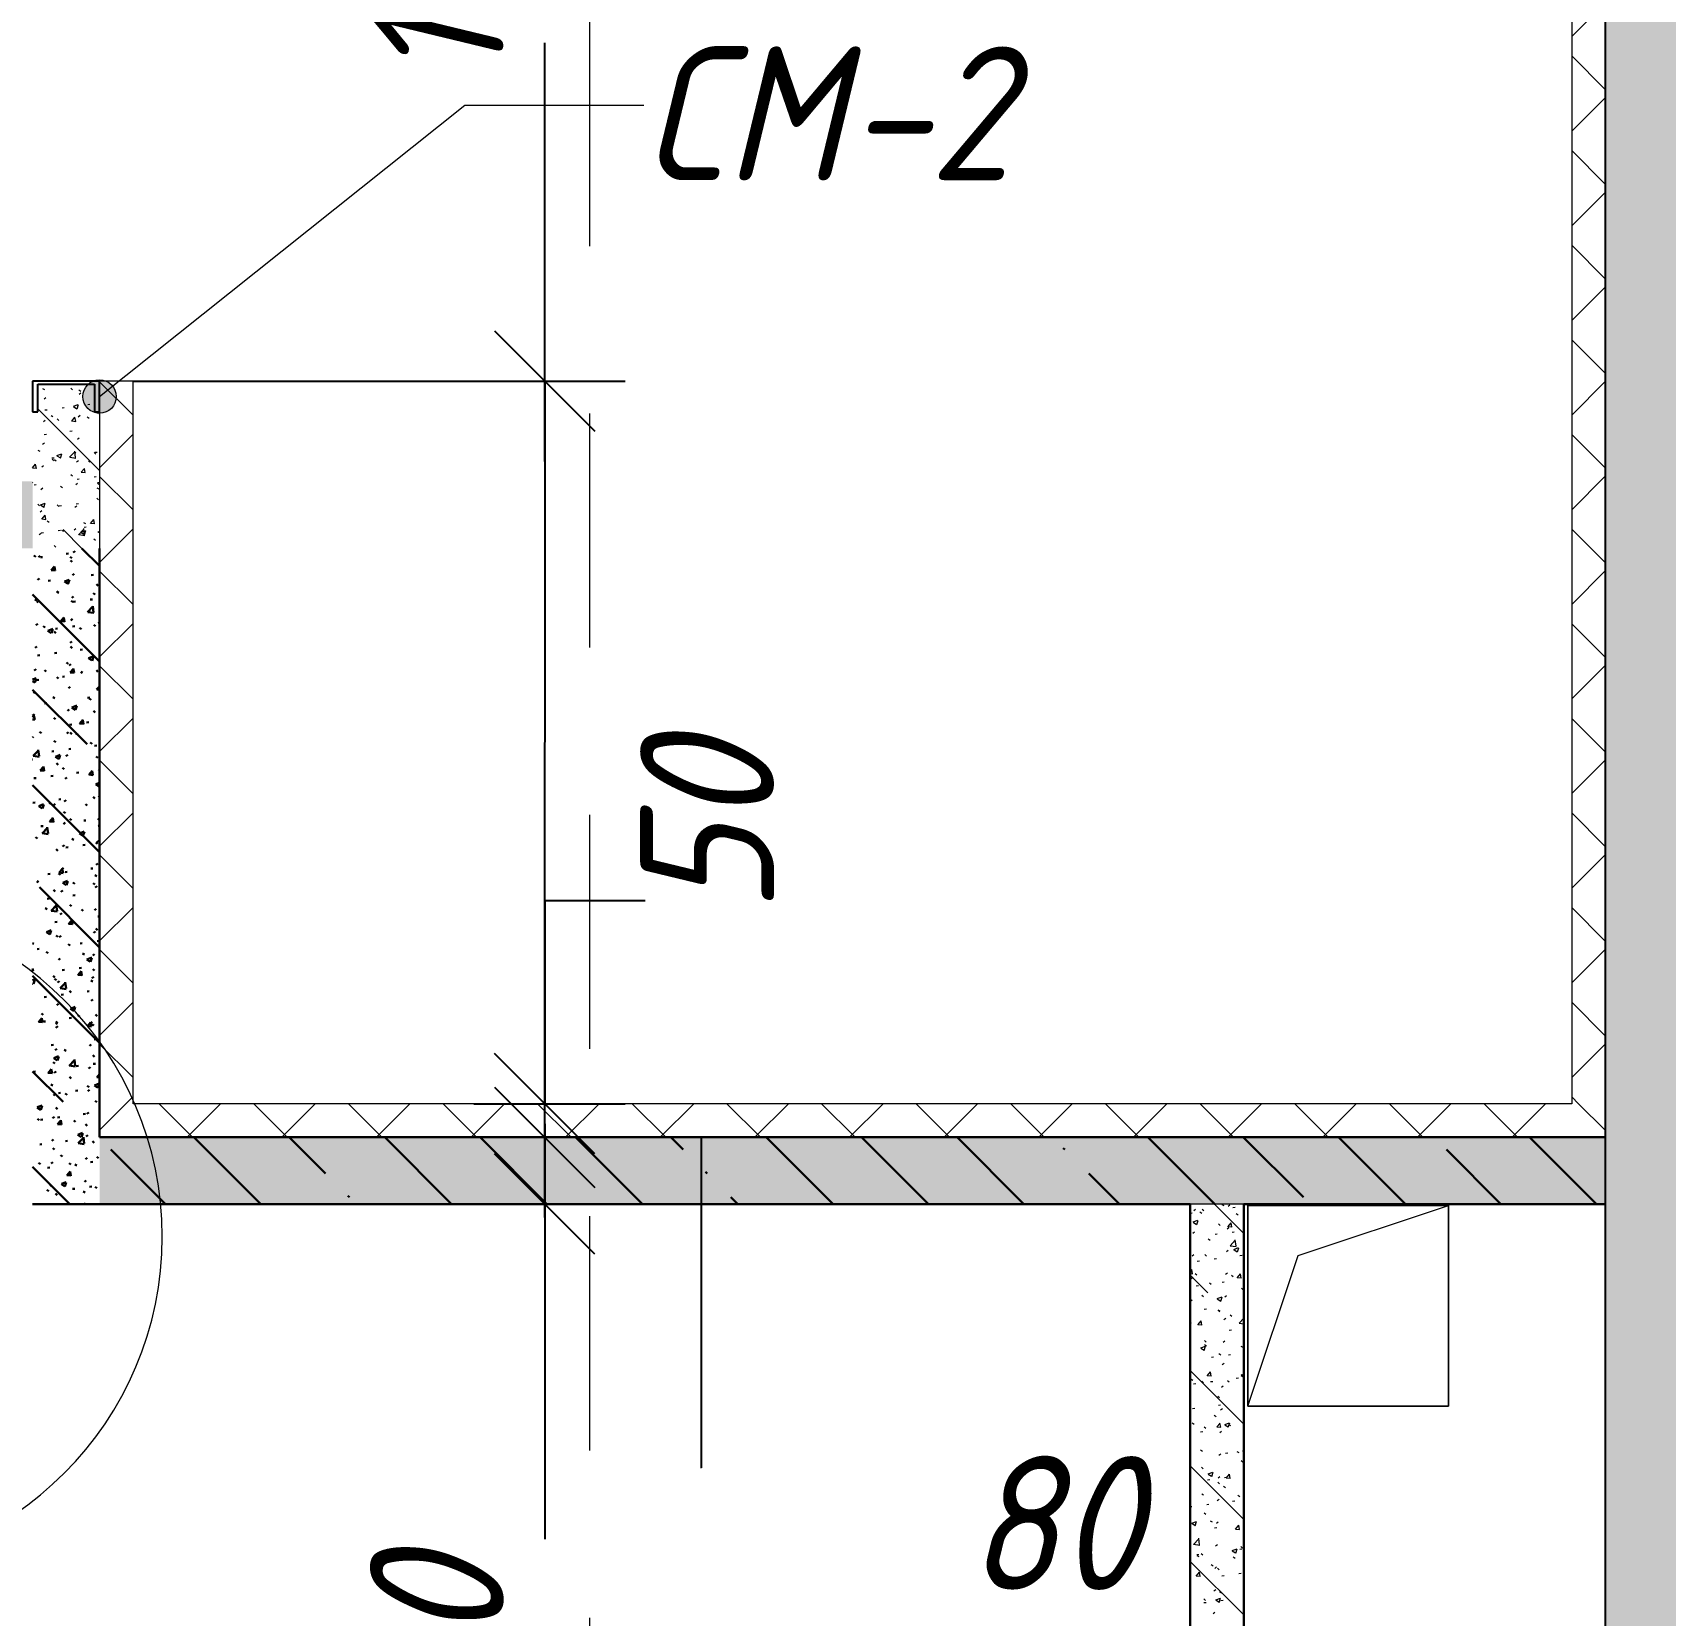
# Model space of a CAD drawing. Header units: millimetres. Extents: x 12986 to 523328, y -9759 to 30092.
# Drawn here: x 148807 to 151247, y 18585 to 20951 of the extents above; entities that cross this region are included whole.
import ezdxf

# ---------------------------------------------------------------- set-up
doc = ezdxf.new("R2010")
doc.units = ezdxf.units.MM
doc.linetypes.add('01 Штриховая _4 мм_', pattern=[600, 350, -250])
for name, color, linetype, lineweight in [('0) ПГП', 1, 'Continuous', 30), ('4) ПГП красный расчет', 12, 'Continuous', 30), ('A-ANNO-DIMS', 7, 'Continuous', 9), ('A-AREA-IDEN', 7, 'Continuous', 9), ('A-DOOR-IDEN', 7, 'Continuous', 9), ('A-FLOR', 7, 'Continuous', 9), ('A-GENM', 7, 'Continuous', 9), ('A-GENM-1', 7, 'Continuous', 25), ('A-GENM-IDEN', 7, 'Continuous', 9), ('A-WALL', 7, 'Continuous', 5), ('A-WALL-1', 7, 'Continuous', 25), ('A-WALL-10', 7, 'Continuous', 13), ('A-WALL-PATT-1', 7, 'Continuous', 5), ('A-WALL-PATT-4', 250, 'Continuous', 5), ('G-ANNO-SYMB-1', 7, '01 Штриховая _4 мм_', 9)]:
    doc.layers.add(name, color=color, linetype=linetype, lineweight=lineweight)
doc.layers.add('A-WALL-9', color=7, linetype='Continuous', lineweight=5, true_color=0x0070df)
doc.styles.add('ISOCPEUR_I_3', font='isocpeui.ttf', dxfattribs={"width": 0.9, "height": 200})
doc.dimstyles.new('ISO-2_0_0_9К_СРЕДНИЙ_1', dxfattribs={"dimscale": 304.8, "dimtxt": 199.196235, "dimasz": 0.492126, "dimexe": 0.393701, "dimexo": 0, "dimgap": 0, "dimtad": 1, "dimdec": 0, "dimzin": 0, "dimdsep": 46, "dimtxsty": 'ISOCPEUR_I_3', "dimblk1": 'OBLIQUE', "dimblk2": 'OBLIQUE', "dimsah": 1, "dimcen": 0.09, "dimdle": 0.393701, "dimazin": 0, "dimtfac": 1, "dimtdec": 4, "dimtix": 1, "dimtmove": 2, "dimatfit": 3, "dimfxl": 1, "dimtvp": 1, "dimtolj": 1, "dimtzin": 0, "dimarcsym": 2})
doc.dimstyles.new('ISO-2_0_0_9К_СРЕДНИЙ_6', dxfattribs={"dimscale": 304.8, "dimtxt": 199.196235, "dimasz": 0.492126, "dimexe": 0.393701, "dimexo": 0, "dimgap": 0, "dimtad": 1, "dimdec": 0, "dimzin": 0, "dimdsep": 46, "dimtxsty": 'ISOCPEUR_I_3', "dimblk1": 'OBLIQUE', "dimblk2": 'OBLIQUE', "dimsah": 1, "dimcen": 0.09, "dimdle": 0.393701, "dimazin": 0, "dimtfac": 1, "dimtdec": 4, "dimtix": 1, "dimtmove": 1, "dimatfit": 3, "dimfxl": 1, "dimtvp": 1, "dimtolj": 1, "dimtzin": 0, "dimarcsym": 2})
doc.dimstyles.get("Standard").update_dxf_attribs({"dimtxt": 0.18, "dimasz": 0.18, "dimexe": 0.18, "dimexo": 0.0625, "dimgap": 0.09, "dimtad": 0, "dimtih": 1, "dimtoh": 1, "dimdec": 4, "dimzin": 0, "dimdsep": 46, "dimtxsty": 'Standard', "dimcen": 0.09, "dimadec": 0, "dimazin": 0, "dimtfac": 1, "dimtdec": 4, "dimtofl": 0, "dimtmove": 0, "dimatfit": 3, "dimfxl": 1, "dimtolj": 1, "dimtzin": 0, "dimarcsym": 0})
pattern_1 = [(50, (61996.893, 0), (72.873764, -6.37607), [7.62, -83.82]), (355, (61996.89, 0), (-14.09699, 76.422444), [6.096, -67.056]), (100.451, (62002.966, -0.53), (58.776964, 70.04687), [6.476, -71.236]), (46.184, (61996.89, 20.32), (108.43142, -16.81745), [11.43, -125.73]), (96.636, (62005.93, 18.92), (94.961, 98.97089), [9.714, -106.854]), (351.184, (61996.89, 20.32), (94.96227, 98.97018), [9.144, -100.584]), (21, (62007.053, 15.24), (60.64565, -40.906537), [7.62, -83.82]), (326, (62007.05, 15.24), (24.72083, 73.67493), [6.096, -67.056]), (71.451, (62012.11, 11.83), (85.36689, 32.768737), [6.476, -71.236]), (37.5, (61996.893, 0), (1.235525, 33.8224325), [3.353, -62.89, 3.353, -64.719, -67.31]), (37.5, (61996.893, 0), (1.235525, 33.8224325), [-134.315, 3.353, -63.957]), (7.5, (61996.893, 0), (26.728146, 40.07255), [3.353, -35.458, 3.353, -61.366, -25.654]), (7.5, (61996.893, 0), (26.728146, 40.07255), [-103.53, 3.353, -22.301]), (327.5, (61974.236, 0), (54.2363175, -2.292117), [3.353, -22.047, 3.353, -75.895, -105.156]), (327.5, (61974.236, 0), (54.2363175, -2.292117), [-104.648, 3.353, -101.803]), (317.5, (61964.076, 0), (59.25158, 10.17014), [3.353, -29.667, 3.353, -49.276, -74.676]), (317.5, (61964.076, 0), (59.25158, 10.17014), [-85.649, 3.353, -71.323])]
pattern_2 = [(135, (61996.9, 0), (-142.5612, -142.5612), []), (135, (62139.46, 0), (-142.5612, -142.5612), [252.016, -50.403, 3.353, -47.05])]
pattern_3 = [(45, (61996.89, 0), (-70.71068, 70.71068), []), (135, (61996.89, 0), (-70.71068, -70.71068), [])]

# ---------------------------------------------------------------- blocks, each defined once
blk = doc.blocks.new('AR_Отверстие прямоугольное _в плите_ - AR_Отверстие прямоугольное _в плите_-24491323-АР1_Кладочный план 1 этажа')
at = {"layer": 'A-GENM'}
for p, q in [((150, 150), (-150, 150)), ((-150, 150), (-150, -150)), ((-75, 75), (150, 150)), ((150, -150), (150, 150)), ((-150, -150), (-75, 75)), ((-150, -150), (150, -150))]:
    blk.add_line(p, q, dxfattribs=at)
blk = doc.blocks.new('Фахверк_СКБ_Швеллер_Тип 2 - СМ-2_100х2230h-25616979-АР1_Кладочный план 1 этажа')
at = {"layer": 'A-GENM-1'}
for p, q in [((171, 50), (125, 50)), ((125, 50), (125, -50)), ((171, 42.4), (171, 50)), ((129.5, 42.4), (171, 42.4)), ((129.5, -42.4), (129.5, 42.4)), ((171, -42.4), (129.5, -42.4)), ((171, -50), (171, -42.4)), ((125, -50), (171, -50))]:
    blk.add_line(p, q, dxfattribs=at)
blk = doc.blocks.new('AAR_СКБ_Марка_Двери_Перемычка и проем - Марка перемычки и проема-25306769-АР1_Кладочный план 1 этажа')
at = {"layer": 'A-DOOR-IDEN'}
for p, q in [((-5, 0), (5, 0)), ((-0.968, -0.984), (-1.986, -2.747)), ((1.067, -0.984), (-0.968, -0.984)), ((2.085, -2.747), (1.067, -0.984)), ((-1.986, -2.747), (-0.968, -4.509)), ((1.067, -4.509), (2.085, -2.747)), ((-0.968, -4.509), (1.067, -4.509))]:
    blk.add_line(p, q, dxfattribs=at)
blk = doc.blocks.new('_Oblique')
at = {"color": 0, "linetype": 'ByBlock', "lineweight": -2}
blk.add_line((-0.5, -0.5), (0.5, 0.5), dxfattribs=at)
blk = doc.blocks.new('DIMBLOCK611-АР1_Кладочный план 1 этажа')
at = {"layer": 'A-ANNO-DIMS', "color": 0, "lineweight": -2, "transparency": 16777216}
for p, q in [((149572.2, 19320), (149572.2, 18699.4)), ((149466.1, 19200), (149692.2, 19200)), ((149572.2, 17150), (149572.2, 18257.2)), ((149466.1, 17270), (149692.2, 17270))]:
    blk.add_line(p, q, dxfattribs=at)
at = {"layer": 'Defpoints', "color": 0, "transparency": 16777216}
for p in [(149466.1, 19200), (149572.2, 19200), (149466.1, 17270)]:
    blk.add_point(p, dxfattribs=at)
at = {"layer": 'A-ANNO-DIMS', "color": 0, "lineweight": -2, "transparency": 16777216, "xscale": 150, "yscale": 150, "zscale": 150}
for p, rotation in [((149572.2, 19200), 90), ((149572.2, 17270), 270)]:
    blk.add_blockref('_Oblique', p, dxfattribs=dict(at, rotation=rotation))
at = {"layer": 'A-ANNO-DIMS', "color": 0, "transparency": 16777216, "insert": (149310.9, 18197.9), "char_height": 200, "width": 560.814, "attachment_point": 1, "rotation": 90, "line_spacing_factor": 1.149209, "style": 'ISOCPEUR_I_3'}
blk.add_mtext('\\A1;1930', dxfattribs=at)
blk = doc.blocks.new('DIMBLOCK612-АР1_Кладочный план 1 этажа')
at = {"layer": 'A-ANNO-DIMS', "color": 0, "lineweight": -2, "transparency": 16777216}
for p, q in [((149466.1, 19300), (149805.9, 19300)), ((149805.7, 19299.8), (149805.7, 19200.2)), ((149466.1, 19200), (149805.9, 19200)), ((149805.7, 19200), (149805.7, 18806)), ((149805.7, 18806), (149805.5, 18806))]:
    blk.add_line(p, q, dxfattribs=at)
at = {"layer": 'A-ANNO-DIMS', "color": 0, "transparency": 16777216}
for points in [[(149805.7, 19299.8), (149805.7, 19299.8), (149805.7, 19300)], [(149805.7, 19200.2), (149805.7, 19200.2), (149805.7, 19200)]]:
    blk.add_solid(points, dxfattribs=at)
at = {"layer": 'Defpoints', "color": 0, "transparency": 16777216}
for p in [(149466.1, 19300), (149805.7, 19300), (149466.1, 19200)]:
    blk.add_point(p, dxfattribs=at)
at = {"layer": 'A-ANNO-DIMS', "color": 0, "transparency": 16777216, "insert": (149805.2, 18601.5), "char_height": 0.18, "width": 409.118, "attachment_point": 1, "rotation": 90, "line_spacing_factor": 1.149209}
blk.add_mtext('\\A1;100.0000', dxfattribs=at)
blk = doc.blocks.new('DIMBLOCK613-АР1_Кладочный план 1 этажа')
at = {"layer": 'A-ANNO-DIMS', "color": 0, "lineweight": -2, "transparency": 16777216}
for p, q in [((149722.2, 19653.5), (149572.2, 19653.5)), ((149572.2, 19653.5), (149572.2, 19350)), ((149572.2, 19180), (149572.2, 19470)), ((149466.1, 19350), (149692.2, 19350)), ((149466.1, 19300), (149692.2, 19300))]:
    blk.add_line(p, q, dxfattribs=at)
at = {"layer": 'Defpoints', "color": 0, "transparency": 16777216}
for p in [(149466.1, 19350), (149572.2, 19350), (149466.1, 19300)]:
    blk.add_point(p, dxfattribs=at)
at = {"layer": 'A-ANNO-DIMS', "color": 0, "lineweight": -2, "transparency": 16777216, "xscale": 150, "yscale": 150, "zscale": 150}
for p, rotation in [((149572.2, 19350), 90), ((149572.2, 19300), 270)]:
    blk.add_blockref('_Oblique', p, dxfattribs=dict(at, rotation=rotation))
at = {"layer": 'A-ANNO-DIMS', "color": 0, "transparency": 16777216, "insert": (149714.7, 19635.2), "char_height": 200, "width": 303.391, "attachment_point": 1, "rotation": 90, "line_spacing_factor": 1.149209, "style": 'ISOCPEUR_I_3'}
blk.add_mtext('\\A1;50', dxfattribs=at)
blk = doc.blocks.new('DIMBLOCK614-АР1_Кладочный план 1 этажа')
at = {"layer": 'A-ANNO-DIMS', "color": 0, "lineweight": -2, "transparency": 16777216}
for p, q in [((148957, 20430), (149572.3, 20430)), ((149572.2, 20429.8), (149572.2, 19890.2)), ((149572.2, 19350.2), (149572.2, 19889.8)), ((149466.1, 19350), (149572.3, 19350))]:
    blk.add_line(p, q, dxfattribs=at)
at = {"layer": 'A-ANNO-DIMS', "color": 0, "transparency": 16777216}
for points in [[(149572.1, 20429.8), (149572.2, 20429.8), (149572.2, 20430)], [(149572.1, 19350.2), (149572.2, 19350.2), (149572.2, 19350)]]:
    blk.add_solid(points, dxfattribs=at)
at = {"layer": 'Defpoints', "color": 0, "transparency": 16777216}
for p in [(148956.9, 20430), (149572.2, 20430), (149466.1, 19350)]:
    blk.add_point(p, dxfattribs=at)
at = {"layer": 'A-ANNO-DIMS', "color": 0, "transparency": 16777216, "insert": (149572.2, 19890), "char_height": 0.18, "width": 560.814, "attachment_point": 5}
blk.add_mtext('\\A1;1080.0001', dxfattribs=at)
blk = doc.blocks.new('DIMBLOCK615-АР1_Кладочный план 1 этажа')
at = {"layer": 'A-ANNO-DIMS', "color": 0, "lineweight": -2, "transparency": 16777216}
for p, q in [((149572.2, 22000), (149572.2, 21396.2)), ((148986.1, 21880), (149692.2, 21880)), ((149572.2, 20310), (149572.2, 20935.4)), ((148956.9, 20430), (149692.2, 20430))]:
    blk.add_line(p, q, dxfattribs=at)
at = {"layer": 'Defpoints', "color": 0, "transparency": 16777216}
for p in [(148986.1, 21880), (149572.2, 21880), (148956.9, 20430)]:
    blk.add_point(p, dxfattribs=at)
at = {"layer": 'A-ANNO-DIMS', "color": 0, "lineweight": -2, "transparency": 16777216, "xscale": 150, "yscale": 150, "zscale": 150}
for p, rotation in [((149572.2, 21880), 90), ((149572.2, 20430), 270)]:
    blk.add_blockref('_Oblique', p, dxfattribs=dict(at, rotation=rotation))
at = {"layer": 'A-ANNO-DIMS', "color": 0, "transparency": 16777216, "insert": (149310.9, 20876.2), "char_height": 200, "width": 579.201, "attachment_point": 1, "rotation": 90, "line_spacing_factor": 1.149209, "style": 'ISOCPEUR_I_3'}
blk.add_mtext('\\A1;1450', dxfattribs=at)
blk = doc.blocks.new('DIMBLOCK649-АР1_Кладочный план 1 этажа')
at = {"layer": 'A-ANNO-DIMS', "color": 0, "lineweight": -2, "transparency": 16777216}
for p, q in [((150536.9, 18534.8), (150536.9, 18308.8)), ((150616.9, 18534.8), (150616.9, 18308.8)), ((150416.9, 18428.8), (150736.9, 18428.8))]:
    blk.add_line(p, q, dxfattribs=at)
at = {"layer": 'Defpoints', "color": 0, "transparency": 16777216}
for p in [(150536.9, 18534.8), (150616.9, 18534.8), (150616.9, 18428.8)]:
    blk.add_point(p, dxfattribs=at)
at = {"layer": 'A-ANNO-DIMS', "color": 0, "lineweight": -2, "transparency": 16777216, "xscale": 150, "yscale": 150, "zscale": 150, "rotation": 180}
blk.add_blockref('_Oblique', (150536.9, 18428.8), dxfattribs=at)
at = {"layer": 'A-ANNO-DIMS', "color": 0, "lineweight": -2, "transparency": 16777216, "xscale": 150, "yscale": 150, "zscale": 150}
blk.add_blockref('_Oblique', (150616.9, 18428.8), dxfattribs=at)
at = {"layer": 'A-ANNO-DIMS', "color": 0, "transparency": 16777216, "insert": (150202.8, 18823.4), "char_height": 200, "width": 303.391, "attachment_point": 1, "line_spacing_factor": 1.149209, "style": 'ISOCPEUR_I_3'}
blk.add_mtext('\\A1;80', dxfattribs=at)
blk = doc.blocks.new('Марка_Помещения - Номер-25198446-Объем проектирования 1 этажа')
at = {"layer": 'A-AREA-IDEN'}
for start, end in [(360, 180), (180, 360)]:
    blk.add_arc((0, 0), 2.5, start, end, dxfattribs=at)

msp = doc.modelspace()

# ---------------------------------------------------------------- hatches: boundary and pattern name
at = {"layer": '0) ПГП'}
h = msp.add_hatch(dxfattribs=at)
h.set_pattern_fill('FP_16', color=256, style=0, pattern_type=2)
h.set_pattern_definition(pattern_1)
h.paths.add_polyline_path([(148906.89328, 19199.99988), (148906.89328, 20180), (148806.89328, 20180), (148806.89328, 19199.99988)], flags=0)
h = msp.add_hatch(dxfattribs=at)
h.set_pattern_fill('FP_17', color=256, style=0, pattern_type=2)
h.set_pattern_definition(pattern_2)
h.paths.add_polyline_path([(148906.89328, 19199.99988), (148906.89328, 20180), (148806.89328, 20180), (148806.89328, 19199.99988)], flags=0)
h = msp.add_hatch(dxfattribs=at)
h.set_pattern_fill('FP_16', color=256, style=0, pattern_type=2)
h.set_pattern_definition(pattern_1)
h.paths.add_polyline_path([(151156.89328, 19199.99988), (151156.89328, 19299.99988), (148906.89328, 19299.99988), (148906.89328, 19199.99988), (150616.89326, 19199.99988)], flags=0)
h = msp.add_hatch(dxfattribs=at)
h.set_pattern_fill('FP_17', color=256, style=0, pattern_type=2)
h.set_pattern_definition(pattern_2)
h.paths.add_polyline_path([(151156.89328, 19199.99988), (151156.89328, 19299.99988), (148906.89328, 19299.99988), (148906.89328, 19199.99988), (150616.89326, 19199.99988)], flags=0)
at = {"layer": 'A-GENM-IDEN'}
h = msp.add_hatch(color=256, dxfattribs=at)
edge = h.paths.add_edge_path(flags=0)
edge.add_arc((148906.89328, 20407), 25, 0, 360)
at = {"layer": 'A-WALL-PATT-1'}
h = msp.add_hatch(dxfattribs=at)
h.set_pattern_fill('FP_1', color=256, style=0, pattern_type=2)
h.set_pattern_definition([(45, (61996.89, 0), (-57.024626, 57.024626), []), (45, (62053.92, 0), (-57.024626, 57.024626), [100.806, -20.161, 3.353, -16.808])])
h.paths.add_polyline_path([(151156.89328, 17270.00001), (151406.89328, 17270.00001), (151406.89328, 27099.99988), (151156.89328, 27099.99988), (151156.89328, 18334.35948)], flags=0)
h = msp.add_hatch(dxfattribs=at)
h.set_pattern_fill('FP_2', color=256, style=0, pattern_type=2)
h.set_pattern_definition(pattern_3)
h.paths.add_polyline_path([(148906.89328, 19299.99988), (148956.89328, 19299.99988), (148956.89328, 20429.99988), (148906.89328, 20429.99988), (148906.89328, 19403.7585)], flags=0)
h.paths.add_polyline_path([(148956.89328, 21879.99988), (148956.89328, 23429.99988), (148906.89328, 23429.99988), (148906.89328, 21879.99988)], flags=0)
h = msp.add_hatch(dxfattribs=at)
h.set_pattern_fill('FP_2', color=256, style=0, pattern_type=2)
h.set_pattern_definition(pattern_3)
h.paths.add_polyline_path([(151156.89328, 19349.99988), (151156.89328, 22799.99988), (151106.89328, 22799.99988), (151106.89328, 19349.99988)], flags=0)
h = msp.add_hatch(dxfattribs=at)
h.set_pattern_fill('FP_2', color=256, style=0, pattern_type=2)
h.set_pattern_definition(pattern_3)
h.paths.add_polyline_path([(151156.89328, 19299.99988), (151156.89328, 19349.99988), (148956.89328, 19349.99988), (148956.89328, 19299.99988), (149858.28984, 19299.99988)], flags=0)
at = {"layer": 'A-WALL-PATT-4'}
h = msp.add_hatch(dxfattribs=at)
h.set_pattern_fill('FP_16', color=256, style=0, pattern_type=2)
h.set_pattern_definition(pattern_1)
h.paths.add_polyline_path([(148906.89328, 20180), (148906.89328, 20384), (148899.29328, 20384), (148899.29328, 20425.5), (148814.49328, 20425.5), (148814.49328, 20384), (148806.89328, 20384), (148806.89328, 20180)], flags=0)
h = msp.add_hatch(dxfattribs=at)
h.set_pattern_fill('FP_17', color=256, style=0, pattern_type=2)
h.set_pattern_definition(pattern_2)
h.paths.add_polyline_path([(148906.89328, 20180), (148906.89328, 20384), (148899.29328, 20384), (148899.29328, 20425.5), (148814.49328, 20425.5), (148814.49328, 20384), (148806.89328, 20384), (148806.89328, 20180)], flags=0)
h = msp.add_hatch(dxfattribs=at)
h.set_pattern_fill('FP_16', color=256, style=0, pattern_type=2)
h.set_pattern_definition(pattern_1)
h.paths.add_polyline_path([(148712.89327, 20180), (148806.89328, 20180), (148806.89328, 20280), (148712.89327, 20280), (148712.89327, 20272.4), (148671.39327, 20272.4), (148671.39327, 20187.6), (148712.89327, 20187.6)], flags=0)
h.paths.add_polyline_path([(147520.89328, 20180), (147521.29327, 20187.6), (147562.39328, 20187.6), (147562.39328, 20272.4), (147520.89328, 20272.4), (147520.89328, 20280), (146966.89328, 20280), (146966.89328, 20180)], flags=0)
h = msp.add_hatch(dxfattribs=at)
h.set_pattern_fill('FP_17', color=256, style=0, pattern_type=2)
h.set_pattern_definition(pattern_2)
h.paths.add_polyline_path([(148712.89327, 20180), (148806.89328, 20180), (148806.89328, 20280), (148712.89327, 20280), (148712.89327, 20272.4), (148671.39327, 20272.4), (148671.39327, 20187.6), (148712.89327, 20187.6)], flags=0)
h.paths.add_polyline_path([(147520.89328, 20180), (147521.29327, 20187.6), (147562.39328, 20187.6), (147562.39328, 20272.4), (147520.89328, 20272.4), (147520.89328, 20280), (146966.89328, 20280), (146966.89328, 20180)], flags=0)

# ---------------------------------------------------------------- linework, layer by layer
at = {"layer": '0) ПГП'}
for p, q in [((148806.89328, 19199.99988), (150536.89326, 19199.99988)), ((150616.89326, 19199.99988), (151156.89328, 19199.99988)), ((150616.89326, 17270.00001), (150616.89326, 19199.99988))]:
    msp.add_line(p, q, dxfattribs=at)
at = {"layer": '4) ПГП красный расчет'}
for p, q in [((148906.89328, 19299.99988), (148906.89328, 20180)), ((151156.89328, 19299.99988), (148906.89328, 19299.99988)), ((150536.89326, 19199.99988), (150536.89326, 17270.00001))]:
    msp.add_line(p, q, dxfattribs=at)
at = {"layer": 'A-FLOR'}
for p, q in [((150622.89326, 19197.99988), (150922.89326, 19197.99988)), ((150622.89326, 18897.99988), (150622.89326, 19197.99988)), ((150922.89326, 19197.99988), (150922.89326, 18897.99988)), ((150922.89326, 18897.99988), (150622.89326, 18897.99988))]:
    msp.add_line(p, q, dxfattribs=at)
at = {"layer": 'A-GENM-IDEN'}
for p, q in [((148906.89328, 20407), (149452.8274, 20842.51486)), ((149452.8274, 20842.51486), (149720.01407, 20842.51486))]:
    msp.add_line(p, q, dxfattribs=at)
msp.add_circle((148906.89328, 20407), 25, dxfattribs=at)
at = {"layer": 'A-WALL'}
for p, q in [((151106.89328, 22749.99988), (151106.89328, 19349.99988)), ((148956.89328, 20429.99988), (148906.89328, 20429.99988)), ((148956.89328, 19349.99988), (148956.89328, 20429.99988)), ((148906.89328, 20180), (148906.89328, 20180)), ((151106.89328, 19349.99988), (148956.89328, 19349.99988)), ((151156.89328, 19299.99988), (151156.89328, 19349.99988))]:
    msp.add_line(p, q, dxfattribs=at)
at = {"layer": 'A-WALL-1'}
msp.add_line((151156.89328, 23429.99988), (151156.89328, 17270.00001), dxfattribs=at)
at = {"layer": 'A-WALL-10'}
msp.add_line((148906.89328, 20384), (148906.89328, 20180), dxfattribs=at)
at = {"layer": 'A-WALL-9'}
msp.add_line((150616.89326, 19199.99988), (150536.89326, 19199.99988), dxfattribs=at)
at = {"layer": 'A-WALL-PATT-4', "linetype": 'Continuous'}
for p, q in [((150536.89326, 19186.5789), (150539.76539, 19186.95702)), ((150541.93511, 19190.29318), (150544.59523, 19192.33436)), ((150551.16273, 19188.24787), (150553.99063, 19186.4463)), ((150554.46154, 19192.64099), (150556.93363, 19190.37573)), ((150616.89326, 19156.27658), (150573.16996, 19199.99988)), ((150583.97691, 19199.60316), (150586.8048, 19197.80159)), ((150593.25369, 19196.79693), (150595.91381, 19198.83811)), ((150600.6064, 19194.96689), (150603.93071, 19195.40455)), ((150605.39905, 19185.95575), (150608.22694, 19184.15418)), ((150540.69959, 19156.47075), (150543.3597, 19158.51192)), ((150541.23521, 19173.31116), (150548.34909, 19176.04192)), ((150541.25493, 19173.14339), (150546.30875, 19169.73455)), ((150546.50989, 19169.58838), (150548.57001, 19175.72797)), ((150573.87825, 19154.89434), (150577.20256, 19155.332)), ((150578.80644, 19170.333), (150581.27853, 19168.06774)), ((150592.01817, 19162.9745), (150594.67828, 19165.01568)), ((150592.79183, 19166.56723), (150598.86463, 19166.03593)), ((150592.85888, 19166.24705), (150597.75692, 19172.08431)), ((150598.85318, 19165.77402), (150597.67846, 19172.14259)), ((150599.31278, 19158.24286), (150602.63709, 19158.68052)), ((150563.7635, 19147.96006), (150566.59139, 19146.1585)), ((150590.78264, 19129.15207), (150593.44276, 19131.19324)), ((150596.23145, 19137.64016), (150604.14495, 19145.88767)), ((150596.42917, 19137.8528), (150605.46514, 19136.45138)), ((150601.88086, 19132.40462), (150608.99474, 19135.13538)), ((150601.90069, 19132.23731), (150606.9545, 19128.82847)), ((150605.16633, 19137.19616), (150604.04377, 19146.84508)), ((150607.15538, 19128.68211), (150609.2155, 19134.82169)), ((150539.46406, 19122.64831), (150542.12418, 19124.68949)), ((150547.1501, 19114.82179), (150550.47442, 19115.25945)), ((150558.35703, 19124.60722), (150560.82912, 19122.34197)), ((150572.58463, 19118.17031), (150575.90894, 19118.60797)), ((150611.0636, 19123.23616), (150614.38791, 19123.67382)), ((150536.89326, 19099.54982), (150538.98042, 19102.0372)), ((150536.89326, 19096.26861), (150540.08799, 19095.9891)), ((150563.14554, 19067.46387), (150536.89326, 19093.71615)), ((150538.22854, 19088.82588), (150540.88865, 19090.86706)), ((150540.07621, 19095.72715), (150538.9015, 19102.09572)), ((150543.97854, 19096.04402), (150546.80643, 19094.24246)), ((150565.40068, 19082.39661), (150568.22857, 19080.59505)), ((150584.33545, 19083.16361), (150587.65977, 19083.60127)), ((150589.54712, 19095.32963), (150592.20723, 19097.37081)), ((150598.21485, 19093.7519), (150601.04275, 19091.95034)), ((150606.88882, 19090.14479), (150612.96162, 19089.61349)), ((150606.95614, 19089.82388), (150611.85419, 19095.66113)), ((150612.94971, 19089.35123), (150611.775, 19095.7198)), ((150536.99301, 19055.00345), (150539.65313, 19057.04463)), ((150545.85648, 19078.09776), (150549.1808, 19078.53542)), ((150554.16237, 19063.98671), (150556.63446, 19061.72145)), ((150577.15992, 19058.72892), (150584.2738, 19061.45968)), ((150577.17986, 19058.56238), (150582.23367, 19055.15354)), ((150582.43399, 19055.00709), (150584.4941, 19061.14668)), ((150588.3116, 19061.5072), (150590.97171, 19063.54838)), ((150613.41395, 19074.15685), (150615.88604, 19071.89159)), ((150557.60731, 19043.09107), (150560.93162, 19043.52872)), ((150578.00145, 19042.10881), (150580.82934, 19040.30724)), ((150578.50727, 19041.67872), (150580.97936, 19039.41346)), ((150598.78585, 19031.82356), (150596.41492, 19034.19449)), ((150536.89326, 19022.05252), (150538.4176, 19023.22219)), ((150548.11217, 19020.09796), (150554.18497, 19019.56666)), ((150548.17965, 19019.77677), (150553.07769, 19025.61403)), ((150554.17275, 19019.30436), (150552.99803, 19025.67293)), ((150587.07607, 19027.68477), (150589.73618, 19029.72595)), ((150595.04448, 19011.46604), (150598.36879, 19011.90369)), ((150609.70087, 19021.85258), (150616.89326, 19029.34855)), ((150609.89853, 19022.06551), (150616.89326, 19020.98067)), ((150536.89326, 18989.17814), (150537.18208, 18989.39976)), ((150552.43897, 18985.05321), (150559.55286, 18987.78398)), ((150552.45903, 18984.88745), (150557.51284, 18981.47861)), ((150557.71259, 18981.33208), (150559.77271, 18987.47167)), ((150558.05786, 18995.95294), (150560.52995, 18993.68769)), ((150558.21648, 18990.19277), (150561.04438, 18988.3912)), ((150585.84055, 18993.86234), (150588.50066, 18995.90351)), ((150612.4528, 18987.90065), (150615.28069, 18986.09908)), ((150568.31633, 18971.39349), (150571.64065, 18971.83115)), ((150579.63863, 18976.54536), (150582.46652, 18974.74379)), ((150584.60502, 18960.0399), (150587.26513, 18962.08108)), ((150593.75086, 18974.74201), (150597.07517, 18975.17966)), ((150616.89326, 18871.15415), (150536.89326, 18951.15415)), ((150538.00308, 18938.54967), (150540.83097, 18936.74811)), ((150553.8632, 18935.33243), (150556.33529, 18933.06717)), ((150562.20916, 18943.67552), (150568.28196, 18943.14422)), ((150562.27691, 18943.3536), (150567.17495, 18949.19086)), ((150567.02271, 18934.66946), (150570.34703, 18935.10712)), ((150568.26928, 18942.88157), (150567.09457, 18949.25014)), ((150592.23939, 18936.25755), (150595.06729, 18934.45599)), ((150605.50168, 18939.73531), (150608.826, 18940.17297)), ((150613.08462, 18944.14668), (150616.89326, 18945.60867)), ((150613.10478, 18943.98137), (150616.89326, 18941.42601)), ((150613.11478, 18945.50257), (150615.58687, 18943.23731)), ((150541.58819, 18931.32094), (150544.9125, 18931.7586)), ((150578.2081, 18913.02444), (150580.68019, 18910.75919)), ((150583.3695, 18926.21747), (150586.02961, 18928.25865)), ((150540.29457, 18894.59691), (150543.61888, 18895.03457)), ((150578.77354, 18899.66276), (150582.09785, 18900.10042)), ((150582.13397, 18892.39504), (150584.79409, 18894.43622)), ((150539.64026, 18872.98622), (150542.46815, 18871.18465)), ((150557.75869, 18867.29866), (150560.23078, 18865.03341)), ((150572.45443, 18884.34151), (150575.28232, 18882.53995)), ((150576.30615, 18867.25307), (150582.37895, 18866.72177)), ((150576.37418, 18866.93043), (150581.27222, 18872.76768)), ((150580.89845, 18858.57261), (150583.55856, 18860.61378)), ((150582.36582, 18866.45878), (150581.1911, 18872.82735)), ((150588.36368, 18870.47097), (150595.47756, 18873.20174)), ((150588.38395, 18870.30644), (150593.43776, 18866.8976)), ((150593.63669, 18866.75079), (150595.6968, 18872.89038)), ((150593.87657, 18870.6941), (150596.70446, 18868.89254)), ((150616.21071, 18868.03774), (150616.89326, 18868.1276)), ((150552.04539, 18859.59021), (150555.3697, 18860.02787)), ((150552.24102, 18832.69842), (150555.06891, 18830.89685)), ((150579.66292, 18824.75017), (150582.32304, 18826.79135)), ((150589.48256, 18827.96519), (150592.80688, 18828.40284)), ((150606.47734, 18830.4063), (150609.30523, 18828.60473)), ((150612.81561, 18816.84829), (150615.2877, 18814.58303)), ((150614.91709, 18831.31371), (150616.89326, 18831.57388)), ((150537.14682, 18806.65121), (150536.89326, 18808.8307)), ((150616.89326, 18728.59373), (150536.89326, 18808.59373)), ((150536.89326, 18805.99165), (150537.4416, 18805.90661)), ((150553.56403, 18806.67815), (150556.03612, 18804.4129)), ((150562.75442, 18787.89264), (150566.07873, 18788.33029)), ((150563.64274, 18796.79527), (150570.75662, 18799.52603)), ((150563.66312, 18796.63151), (150568.71693, 18793.22267)), ((150568.91529, 18793.07578), (150570.97541, 18799.21536)), ((150578.4274, 18790.92774), (150581.08751, 18792.96892)), ((150588.18894, 18791.24116), (150591.51326, 18791.67881)), ((150590.40314, 18790.83063), (150596.47594, 18790.29933)), ((150590.47144, 18790.50725), (150595.36948, 18796.34451)), ((150596.46235, 18790.036), (150595.28764, 18796.40456)), ((150553.8782, 18767.13496), (150556.70609, 18765.3334)), ((150577.90893, 18784.37016), (150580.38102, 18782.10491)), ((150586.69238, 18778.49026), (150589.52027, 18776.68869)), ((150608.11452, 18764.84285), (150610.94241, 18763.04128)), ((150536.89326, 18747.93423), (150539.35059, 18748.25775)), ((150557.45952, 18738.64438), (150559.93161, 18736.37913)), ((150561.4608, 18751.16861), (150564.78511, 18751.60626)), ((150577.19187, 18757.10531), (150579.85199, 18759.14649)), ((150599.93977, 18756.23446), (150603.26408, 18756.67212)), ((150616.7111, 18748.81452), (150616.89326, 18748.64761)), ((150537.68539, 18719.98912), (150536.89326, 18724.28356)), ((150536.89326, 18720.32302), (150537.69929, 18720.2525)), ((150538.92179, 18723.11957), (150546.03567, 18725.85033)), ((150538.94229, 18722.95658), (150543.9961, 18719.54774)), ((150544.19389, 18719.40077), (150546.25401, 18725.54035)), ((150566.47897, 18726.84716), (150569.30686, 18725.0456)), ((150573.21162, 18716.16191), (150576.53593, 18716.59957)), ((150575.95635, 18723.28288), (150578.61646, 18725.32405)), ((150604.50013, 18714.40819), (150610.57293, 18713.87688)), ((150604.5687, 18714.08408), (150609.46675, 18719.92134)), ((150610.55888, 18713.61321), (150609.38417, 18719.98177)), ((150536.89326, 18711.38051), (150538.05697, 18711.53372)), ((150541.67771, 18691.30732), (150549.59121, 18699.55483)), ((150541.87499, 18691.52074), (150550.91096, 18690.11931)), ((150550.61757, 18690.86417), (150549.49501, 18700.51309)), ((150574.72082, 18689.46044), (150577.38094, 18691.50162)), ((150616.89326, 18586.03173), (150536.89326, 18666.03173)), ((150546.48347, 18676.08936), (150549.80779, 18676.52702)), ((150546.69401, 18674.93112), (150549.5219, 18673.12955)), ((150553.26486, 18678.02387), (150555.73695, 18675.75862)), ((150599.56744, 18682.21303), (150606.68132, 18684.94379)), ((150599.58804, 18682.0505), (150604.64185, 18678.64166)), ((150600.93032, 18672.639), (150603.75821, 18670.83744)), ((150604.83939, 18678.49449), (150606.8995, 18684.63407)), ((150610.64879, 18684.53689), (150613.97311, 18684.97454)), ((150612.51644, 18688.19401), (150614.98853, 18685.92876)), ((150545.72348, 18644.36136), (150551.79628, 18643.83006)), ((150545.79221, 18644.03698), (150550.69025, 18649.87423)), ((150551.78192, 18643.56633), (150550.60721, 18649.9349)), ((150568.11615, 18661.28371), (150570.94404, 18659.48214)), ((150573.4853, 18655.63801), (150576.14541, 18657.67919)), ((150577.60976, 18655.71588), (150580.08185, 18653.45063)), ((150583.92065, 18644.46434), (150587.24496, 18644.90199)), ((150609.35517, 18647.81286), (150612.67949, 18648.25051)), ((150572.24977, 18621.81558), (150574.90989, 18623.85676)), ((150580.71692, 18620.99591), (150583.54481, 18619.19434)), ((150616.41193, 18620.16025), (150616.89326, 18619.71919)), ((150557.16035, 18609.99011), (150559.63244, 18607.72485)), ((150557.1925, 18604.39179), (150560.51682, 18604.82944)), ((150574.8465, 18608.53733), (150581.96038, 18611.26809)), ((150574.86721, 18608.37557), (150579.92102, 18604.96673)), ((150580.11799, 18604.81948), (150582.17811, 18610.95906)), ((150582.62703, 18607.74031), (150585.95134, 18608.17796)), ((150571.01425, 18587.99315), (150573.67436, 18590.03432))]:
    msp.add_line(p, q, dxfattribs=at)
at = {"layer": 'G-ANNO-SYMB-1'}
msp.add_line((149639.53801, -4568.16057), (149639.53801, 28862.74209), dxfattribs=at)

# ---------------------------------------------------------------- block references
at = {"layer": 'A-AREA-IDEN', "xscale": 199.9999999999999, "yscale": 199.9999999999999, "zscale": 199.9999999999999}
msp.add_blockref('Марка_Помещения - Номер-25198446-Объем проектирования 1 этажа', (148500.57768, 19151.3118), dxfattribs=at)
at = {"layer": 'A-DOOR-IDEN', "xscale": 99.99999999999993, "yscale": 99.99999999999993, "zscale": 99.99999999999993, "rotation": 89.99999999999991}
msp.add_blockref('AAR_СКБ_Марка_Двери_Перемычка и проем - Марка перемычки и проема-25306769-АР1_Кладочный план 1 этажа', (148729.46711, 21171.33211), dxfattribs=at)
at = {"layer": 'A-GENM'}
msp.add_blockref('AR_Отверстие прямоугольное _в плите_ - AR_Отверстие прямоугольное _в плите_-24491323-АР1_Кладочный план 1 этажа', (150772.89326, 19047.99988), dxfattribs=at)
at = {"layer": 'A-GENM-1', "rotation": 270}
msp.add_blockref('Фахверк_СКБ_Швеллер_Тип 2 - СМ-2_100х2230h-25616979-АР1_Кладочный план 1 этажа', (148856.89328, 20555), dxfattribs=at)

# ---------------------------------------------------------------- texts
at = {"layer": 'A-GENM-IDEN', "char_height": 200, "attachment_point": 1, "style": 'ISOCPEUR_I_3'}
for s, insert, width in [('СМ', (149720.01407, 20930.12944), 367.9745625), ('-2', (150023.62344, 20930.12944), 317.46825)]:
    msp.add_mtext(s, dxfattribs=dict(at, insert=insert, width=width))

# ---------------------------------------------------------------- dimensions: what is measured, and where the dimension line sits
at = {"layer": 'A-ANNO-DIMS'}
for base, p1, p2, dimstyle, override, picture, middle in [((149572.15068, 21879.99988), (148956.89328, 20430), (148986.13266, 21879.99988), 'ISO-2_0_0_9К_СРЕДНИЙ_1', {"dimpost": '<>', "dimfxl": 1450.29465}, 'DIMBLOCK615-АР1_Кладочный план 1 этажа', (149444.19286, 21165.83016)), ((149572.15068, 19349.99988), (149466.08466, 19299.99988), (149466.08466, 19349.99988), 'ISO-2_0_0_9К_СРЕДНИЙ_6', {"dimpost": '<>', "dimfxl": 50}, 'DIMBLOCK613-АР1_Кладочный план 1 этажа', (149805.29006, 19653.51405)), ((149572.15068, 19199.99988), (149466.08466, 17270.00001), (149466.08466, 19199.99988), 'ISO-2_0_0_9К_СРЕДНИЙ_1', {"dimpost": '<>', "dimfxl": 1929.99987}, 'DIMBLOCK611-АР1_Кладочный план 1 этажа', (149444.19286, 18478.28488)), ((149805.68006, 19299.99988), (149466.08466, 19199.99988), (149466.08466, 19299.99988), 'Standard', {"dimfxl": 100}, 'DIMBLOCK612-АР1_Кладочный план 1 этажа', (149805.29006, 18806.02387))]:
    dim = msp.add_linear_dim(base=base, p1=p1, p2=p2, angle=90, dimstyle=dimstyle, override=override, dxfattribs=at)
    dim.commit()
    dim.dimension.update_dxf_attribs({"geometry": picture, "text_midpoint": middle, "dimtype": 160, "text_rotation": 90})
dim = msp.add_linear_dim(base=(149572.15068, 20430), p1=(149466.08466, 19349.99988), p2=(148956.89328, 20430), angle=90, dimstyle='Standard', dxfattribs=at)
dim.commit()
dim.dimension.update_dxf_attribs({"geometry": 'DIMBLOCK614-АР1_Кладочный план 1 этажа', "text_midpoint": (149572.15068, 19889.99994)})
dim = msp.add_linear_dim(base=(150616.89326, 18428.78153), p1=(150536.89326, 18534.84755), p2=(150616.89326, 18534.84755), dimstyle='ISO-2_0_0_9К_СРЕДНИЙ_6', override={"dimpost": '<>', "dimfxl": 80}, dxfattribs=at)
dim.commit()
dim.dimension.update_dxf_attribs({"geometry": 'DIMBLOCK649-АР1_Кладочный план 1 этажа', "text_midpoint": (150354.51968, 18556.73935), "dimtype": 160})

doc.saveas('drawing.dxf')
